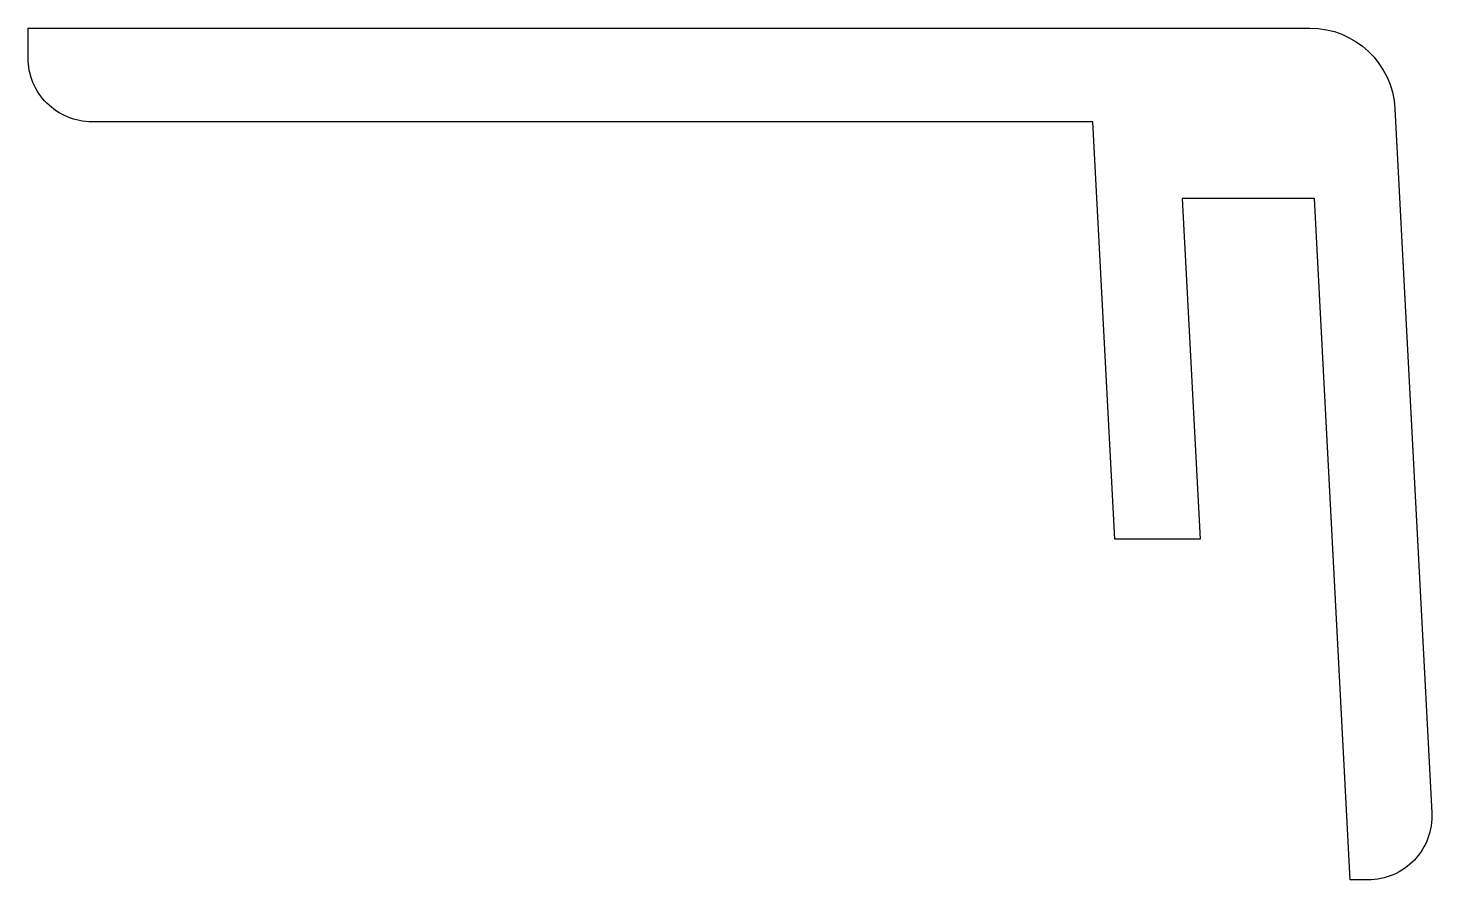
# Model space of a CAD drawing. Extents: x 245.2 to 278.1, y 249.8 to 269.8.
import ezdxf

# ---------------------------------------------------------------- set-up
doc = ezdxf.new("R2010")
doc.units = 0
doc.layers.add('ANA', color=220, linetype='CONTINUOUS')

msp = doc.modelspace()

# ---------------------------------------------------------------- linework, layer by layer
at = {"layer": 'ANA'}
msp.add_lwpolyline([(272.702, 257.837), (270.699, 257.837), (270.185, 267.637), (246.68, 267.637, -0.414214), (245.18, 269.137), (245.18, 269.837), (275.282, 269.837, -0.39896), (277.279, 267.942), (278.145, 251.415, -0.429634), (276.647, 249.837), (276.225, 249.837), (275.387, 265.837), (272.282, 265.837)], format="xyb", close=True, dxfattribs=at)

doc.saveas('drawing.dxf')
